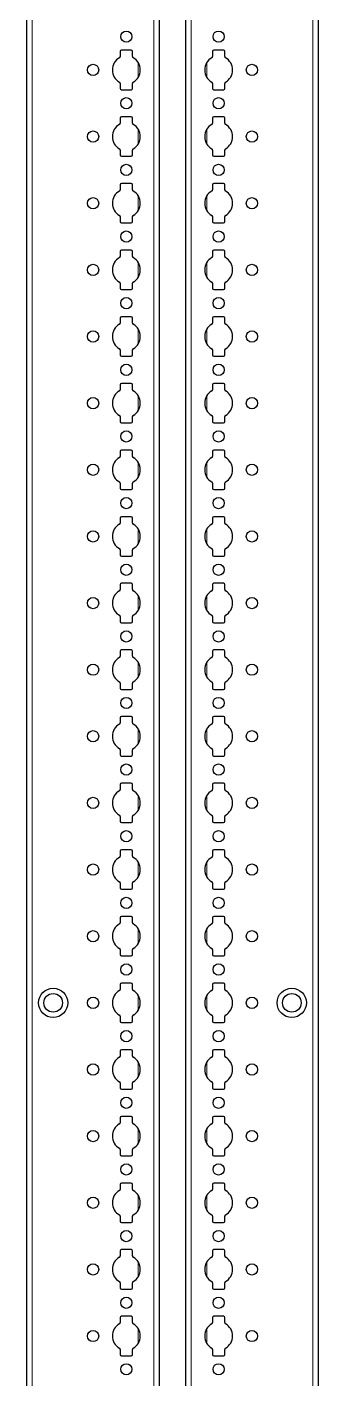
# Model space of a CAD drawing. Header units: millimetres. Extents: x -199 to 1181, y -1371 to 1752.
# Drawn here: x 1072 to 1181, y -343 to 164 of the extents above; entities that cross this region are included whole.
import ezdxf

# ---------------------------------------------------------------- set-up
doc = ezdxf.new("R2010")
doc.units = ezdxf.units.MM

msp = doc.modelspace()

# ---------------------------------------------------------------- linework, layer by layer
at = {"color": 7, "linetype": 'Continuous', "lineweight": 25}
for p, q in [((1071.69, -851.79), (1071.69, 447.21)), ((1121.39, 447.21), (1121.39, -851.79)), ((1131.39, -851.79), (1131.39, 447.21)), ((1181.09, 447.21), (1181.09, -851.79)), ((1106.74, 154.61), (1106.74, 152.73)), ((1110.84, 155.11), (1107.24, 155.11)), ((1111.34, 152.73), (1111.34, 154.61)), ((1141.44, 154.61), (1141.44, 152.73)), ((1145.54, 155.11), (1141.94, 155.11)), ((1146.04, 152.73), (1146.04, 154.61)), ((1106.74, 142.68), (1106.74, 140.81)), ((1111.34, 140.81), (1111.34, 142.68)), ((1141.44, 142.68), (1141.44, 140.81)), ((1146.04, 140.81), (1146.04, 142.68)), ((1107.24, 140.31), (1110.84, 140.31)), ((1141.94, 140.31), (1145.54, 140.31)), ((1106.74, 129.61), (1106.74, 127.73)), ((1110.84, 130.11), (1107.24, 130.11)), ((1111.34, 127.73), (1111.34, 129.61)), ((1141.44, 129.61), (1141.44, 127.73)), ((1145.54, 130.11), (1141.94, 130.11)), ((1146.04, 127.73), (1146.04, 129.61)), ((1106.74, 117.68), (1106.74, 115.81)), ((1111.34, 115.81), (1111.34, 117.68)), ((1141.44, 117.68), (1141.44, 115.81)), ((1146.04, 115.81), (1146.04, 117.68)), ((1107.24, 115.31), (1110.84, 115.31)), ((1141.94, 115.31), (1145.54, 115.31)), ((1106.74, 104.61), (1106.74, 102.73)), ((1110.84, 105.11), (1107.24, 105.11)), ((1111.34, 102.73), (1111.34, 104.61)), ((1141.44, 104.61), (1141.44, 102.73)), ((1145.54, 105.11), (1141.94, 105.11)), ((1146.04, 102.73), (1146.04, 104.61)), ((1106.74, 92.68), (1106.74, 90.81)), ((1111.34, 90.81), (1111.34, 92.68)), ((1141.44, 92.68), (1141.44, 90.81)), ((1146.04, 90.81), (1146.04, 92.68)), ((1107.24, 90.31), (1110.84, 90.31)), ((1141.94, 90.31), (1145.54, 90.31)), ((1106.74, 79.61), (1106.74, 77.73)), ((1110.84, 80.11), (1107.24, 80.11)), ((1111.34, 77.73), (1111.34, 79.61)), ((1141.44, 79.61), (1141.44, 77.73)), ((1145.54, 80.11), (1141.94, 80.11)), ((1146.04, 77.73), (1146.04, 79.61)), ((1106.74, 67.68), (1106.74, 65.81)), ((1111.34, 65.81), (1111.34, 67.68)), ((1141.44, 67.68), (1141.44, 65.81)), ((1146.04, 65.81), (1146.04, 67.68)), ((1107.24, 65.31), (1110.84, 65.31)), ((1141.94, 65.31), (1145.54, 65.31)), ((1106.74, 54.61), (1106.74, 52.73)), ((1110.84, 55.11), (1107.24, 55.11)), ((1111.34, 52.73), (1111.34, 54.61)), ((1141.44, 54.61), (1141.44, 52.73)), ((1145.54, 55.11), (1141.94, 55.11)), ((1146.04, 52.73), (1146.04, 54.61)), ((1106.74, 42.68), (1106.74, 40.81)), ((1111.34, 40.81), (1111.34, 42.68)), ((1141.44, 42.68), (1141.44, 40.81)), ((1146.04, 40.81), (1146.04, 42.68)), ((1107.24, 40.31), (1110.84, 40.31)), ((1141.94, 40.31), (1145.54, 40.31)), ((1106.74, 29.61), (1106.74, 27.73)), ((1110.84, 30.11), (1107.24, 30.11)), ((1111.34, 27.73), (1111.34, 29.61)), ((1141.44, 29.61), (1141.44, 27.73)), ((1145.54, 30.11), (1141.94, 30.11)), ((1146.04, 27.73), (1146.04, 29.61)), ((1106.74, 17.68), (1106.74, 15.81)), ((1107.24, 15.31), (1110.84, 15.31)), ((1111.34, 15.81), (1111.34, 17.68)), ((1141.44, 17.68), (1141.44, 15.81)), ((1141.94, 15.31), (1145.54, 15.31)), ((1146.04, 15.81), (1146.04, 17.68)), ((1110.84, 5.11), (1107.24, 5.11)), ((1145.54, 5.11), (1141.94, 5.11)), ((1106.74, 4.61), (1106.74, 2.73)), ((1111.34, 2.73), (1111.34, 4.61)), ((1141.44, 4.61), (1141.44, 2.73)), ((1146.04, 2.73), (1146.04, 4.61)), ((1106.74, -7.32), (1106.74, -9.19)), ((1107.24, -9.69), (1110.84, -9.69)), ((1111.34, -9.19), (1111.34, -7.32)), ((1141.44, -7.32), (1141.44, -9.19)), ((1141.94, -9.69), (1145.54, -9.69)), ((1146.04, -9.19), (1146.04, -7.32)), ((1110.84, -19.89), (1107.24, -19.89)), ((1145.54, -19.89), (1141.94, -19.89)), ((1106.74, -20.39), (1106.74, -22.27)), ((1111.34, -22.27), (1111.34, -20.39)), ((1141.44, -20.39), (1141.44, -22.27)), ((1146.04, -22.27), (1146.04, -20.39)), ((1106.74, -32.32), (1106.74, -34.19)), ((1107.24, -34.69), (1110.84, -34.69)), ((1111.34, -34.19), (1111.34, -32.32)), ((1141.44, -32.32), (1141.44, -34.19)), ((1141.94, -34.69), (1145.54, -34.69)), ((1146.04, -34.19), (1146.04, -32.32)), ((1106.74, -45.39), (1106.74, -47.27)), ((1110.84, -44.89), (1107.24, -44.89)), ((1111.34, -47.27), (1111.34, -45.39)), ((1141.44, -45.39), (1141.44, -47.27)), ((1145.54, -44.89), (1141.94, -44.89)), ((1146.04, -47.27), (1146.04, -45.39)), ((1106.74, -57.32), (1106.74, -59.19)), ((1107.24, -59.69), (1110.84, -59.69)), ((1111.34, -59.19), (1111.34, -57.32)), ((1141.44, -57.32), (1141.44, -59.19)), ((1141.94, -59.69), (1145.54, -59.69)), ((1146.04, -59.19), (1146.04, -57.32)), ((1106.74, -70.39), (1106.74, -72.27)), ((1110.84, -69.89), (1107.24, -69.89)), ((1111.34, -72.27), (1111.34, -70.39)), ((1141.44, -70.39), (1141.44, -72.27)), ((1145.54, -69.89), (1141.94, -69.89)), ((1146.04, -72.27), (1146.04, -70.39)), ((1106.74, -82.32), (1106.74, -84.19)), ((1107.24, -84.69), (1110.84, -84.69)), ((1111.34, -84.19), (1111.34, -82.32)), ((1141.44, -82.32), (1141.44, -84.19)), ((1141.94, -84.69), (1145.54, -84.69)), ((1146.04, -84.19), (1146.04, -82.32)), ((1106.74, -95.39), (1106.74, -97.27)), ((1110.84, -94.89), (1107.24, -94.89)), ((1111.34, -97.27), (1111.34, -95.39)), ((1141.44, -95.39), (1141.44, -97.27)), ((1145.54, -94.89), (1141.94, -94.89)), ((1146.04, -97.27), (1146.04, -95.39)), ((1106.74, -107.32), (1106.74, -109.19)), ((1107.24, -109.69), (1110.84, -109.69)), ((1111.34, -109.19), (1111.34, -107.32)), ((1141.44, -107.32), (1141.44, -109.19)), ((1141.94, -109.69), (1145.54, -109.69)), ((1146.04, -109.19), (1146.04, -107.32)), ((1106.74, -120.39), (1106.74, -122.27)), ((1110.84, -119.89), (1107.24, -119.89)), ((1111.34, -122.27), (1111.34, -120.39)), ((1141.44, -120.39), (1141.44, -122.27)), ((1145.54, -119.89), (1141.94, -119.89)), ((1146.04, -122.27), (1146.04, -120.39)), ((1106.74, -132.32), (1106.74, -134.19)), ((1107.24, -134.69), (1110.84, -134.69)), ((1111.34, -134.19), (1111.34, -132.32)), ((1141.44, -132.32), (1141.44, -134.19)), ((1141.94, -134.69), (1145.54, -134.69)), ((1146.04, -134.19), (1146.04, -132.32)), ((1106.74, -145.39), (1106.74, -147.27)), ((1110.84, -144.89), (1107.24, -144.89)), ((1111.34, -147.27), (1111.34, -145.39)), ((1141.44, -145.39), (1141.44, -147.27)), ((1145.54, -144.89), (1141.94, -144.89)), ((1146.04, -147.27), (1146.04, -145.39)), ((1106.74, -157.32), (1106.74, -159.19)), ((1107.24, -159.69), (1110.84, -159.69)), ((1111.34, -159.19), (1111.34, -157.32)), ((1141.44, -157.32), (1141.44, -159.19)), ((1141.94, -159.69), (1145.54, -159.69)), ((1146.04, -159.19), (1146.04, -157.32)), ((1106.74, -170.39), (1106.74, -172.27)), ((1110.84, -169.89), (1107.24, -169.89)), ((1111.34, -172.27), (1111.34, -170.39)), ((1141.44, -170.39), (1141.44, -172.27)), ((1145.54, -169.89), (1141.94, -169.89)), ((1146.04, -172.27), (1146.04, -170.39)), ((1106.74, -182.32), (1106.74, -184.19)), ((1111.34, -184.19), (1111.34, -182.32)), ((1141.44, -182.32), (1141.44, -184.19)), ((1146.04, -184.19), (1146.04, -182.32)), ((1107.24, -184.69), (1110.84, -184.69)), ((1141.94, -184.69), (1145.54, -184.69)), ((1106.74, -195.39), (1106.74, -197.27)), ((1110.84, -194.89), (1107.24, -194.89)), ((1111.34, -197.27), (1111.34, -195.39)), ((1141.44, -195.39), (1141.44, -197.27)), ((1145.54, -194.89), (1141.94, -194.89)), ((1146.04, -197.27), (1146.04, -195.39)), ((1106.74, -207.32), (1106.74, -209.19)), ((1111.34, -209.19), (1111.34, -207.32)), ((1141.44, -207.32), (1141.44, -209.19)), ((1146.04, -209.19), (1146.04, -207.32)), ((1107.24, -209.69), (1110.84, -209.69)), ((1141.94, -209.69), (1145.54, -209.69)), ((1106.74, -220.39), (1106.74, -222.27)), ((1110.84, -219.89), (1107.24, -219.89)), ((1111.34, -222.27), (1111.34, -220.39)), ((1141.44, -220.39), (1141.44, -222.27)), ((1145.54, -219.89), (1141.94, -219.89)), ((1146.04, -222.27), (1146.04, -220.39)), ((1106.74, -232.32), (1106.74, -234.19)), ((1111.34, -234.19), (1111.34, -232.32)), ((1141.44, -232.32), (1141.44, -234.19)), ((1146.04, -234.19), (1146.04, -232.32)), ((1107.24, -234.69), (1110.84, -234.69)), ((1141.94, -234.69), (1145.54, -234.69)), ((1106.74, -245.39), (1106.74, -247.27)), ((1110.84, -244.89), (1107.24, -244.89)), ((1111.34, -247.27), (1111.34, -245.39)), ((1141.44, -245.39), (1141.44, -247.27)), ((1145.54, -244.89), (1141.94, -244.89)), ((1146.04, -247.27), (1146.04, -245.39)), ((1106.74, -257.32), (1106.74, -259.19)), ((1111.34, -259.19), (1111.34, -257.32)), ((1141.44, -257.32), (1141.44, -259.19)), ((1146.04, -259.19), (1146.04, -257.32)), ((1107.24, -259.69), (1110.84, -259.69)), ((1141.94, -259.69), (1145.54, -259.69)), ((1106.74, -270.39), (1106.74, -272.27)), ((1110.84, -269.89), (1107.24, -269.89)), ((1111.34, -272.27), (1111.34, -270.39)), ((1141.44, -270.39), (1141.44, -272.27)), ((1145.54, -269.89), (1141.94, -269.89)), ((1146.04, -272.27), (1146.04, -270.39)), ((1106.74, -282.32), (1106.74, -284.19)), ((1111.34, -284.19), (1111.34, -282.32)), ((1141.44, -282.32), (1141.44, -284.19)), ((1146.04, -284.19), (1146.04, -282.32)), ((1107.24, -284.69), (1110.84, -284.69)), ((1141.94, -284.69), (1145.54, -284.69)), ((1106.74, -295.39), (1106.74, -297.27)), ((1110.84, -294.89), (1107.24, -294.89)), ((1111.34, -297.27), (1111.34, -295.39)), ((1141.44, -295.39), (1141.44, -297.27)), ((1145.54, -294.89), (1141.94, -294.89)), ((1146.04, -297.27), (1146.04, -295.39)), ((1106.74, -307.32), (1106.74, -309.19)), ((1111.34, -309.19), (1111.34, -307.32)), ((1141.44, -307.32), (1141.44, -309.19)), ((1146.04, -309.19), (1146.04, -307.32)), ((1107.24, -309.69), (1110.84, -309.69)), ((1141.94, -309.69), (1145.54, -309.69)), ((1106.74, -320.39), (1106.74, -322.27)), ((1110.84, -319.89), (1107.24, -319.89)), ((1111.34, -322.27), (1111.34, -320.39)), ((1141.44, -320.39), (1141.44, -322.27)), ((1145.54, -319.89), (1141.94, -319.89)), ((1146.04, -322.27), (1146.04, -320.39)), ((1106.74, -332.32), (1106.74, -334.19)), ((1107.24, -334.69), (1110.84, -334.69)), ((1111.34, -334.19), (1111.34, -332.32)), ((1141.44, -332.32), (1141.44, -334.19)), ((1141.94, -334.69), (1145.54, -334.69)), ((1146.04, -334.19), (1146.04, -332.32))]:
    msp.add_line(p, q, dxfattribs=at)
at = {"color": 8, "linetype": 'Continuous', "lineweight": 18}
for p, q in [((1073.69, 447.21), (1073.69, -851.79)), ((1119.39, -851.79), (1119.39, 447.21)), ((1133.39, 447.21), (1133.39, -851.79)), ((1179.09, -851.79), (1179.09, 447.21)), ((1113.54, 145), (1113.54, 150.41)), ((1139.24, 150.41), (1139.24, 145)), ((1113.54, 120), (1113.54, 125.41)), ((1139.24, 125.41), (1139.24, 120)), ((1113.54, 95), (1113.54, 100.41)), ((1139.24, 100.41), (1139.24, 95)), ((1113.54, 70), (1113.54, 75.41)), ((1139.24, 75.41), (1139.24, 70)), ((1113.54, 45), (1113.54, 50.41)), ((1139.24, 50.41), (1139.24, 45)), ((1113.54, 20), (1113.54, 25.41)), ((1139.24, 25.41), (1139.24, 20)), ((1113.54, -5), (1113.54, 0.41)), ((1139.24, 0.41), (1139.24, -5)), ((1113.54, -30), (1113.54, -24.59)), ((1139.24, -24.59), (1139.24, -30)), ((1113.54, -55), (1113.54, -49.59)), ((1139.24, -49.59), (1139.24, -55)), ((1113.54, -80), (1113.54, -74.59)), ((1139.24, -74.59), (1139.24, -80)), ((1113.54, -105), (1113.54, -99.59)), ((1139.24, -99.59), (1139.24, -105)), ((1113.54, -130), (1113.54, -124.59)), ((1139.24, -124.59), (1139.24, -130)), ((1113.54, -155), (1113.54, -149.59)), ((1139.24, -149.59), (1139.24, -155)), ((1113.54, -180), (1113.54, -174.59)), ((1139.24, -174.59), (1139.24, -180)), ((1113.54, -205), (1113.54, -199.59)), ((1139.24, -199.59), (1139.24, -205)), ((1113.54, -230), (1113.54, -224.59)), ((1139.24, -224.59), (1139.24, -230)), ((1113.54, -255), (1113.54, -249.59)), ((1139.24, -249.59), (1139.24, -255)), ((1113.54, -280), (1113.54, -274.59)), ((1139.24, -274.59), (1139.24, -280)), ((1113.54, -305), (1113.54, -299.59)), ((1139.24, -299.59), (1139.24, -305)), ((1113.54, -330), (1113.54, -324.59)), ((1139.24, -324.59), (1139.24, -330))]:
    msp.add_line(p, q, dxfattribs=at)
at = {"color": 7, "linetype": 'Continuous', "lineweight": 25}
for centre, radius in [((1109.04, 160.21), 2.12), ((1143.74, 160.21), 2.12), ((1096.54, 147.71), 2.12), ((1156.24, 147.71), 2.12), ((1109.04, 135.21), 2.12), ((1143.74, 135.21), 2.12), ((1096.54, 122.71), 2.12), ((1156.24, 122.71), 2.12), ((1109.04, 110.21), 2.12), ((1143.74, 110.21), 2.12), ((1096.54, 97.71), 2.12), ((1156.24, 97.71), 2.12), ((1109.04, 85.21), 2.12), ((1143.74, 85.21), 2.12), ((1096.54, 72.71), 2.12), ((1156.24, 72.71), 2.12), ((1109.04, 60.21), 2.12), ((1143.74, 60.21), 2.12), ((1096.54, 47.71), 2.12), ((1156.24, 47.71), 2.12), ((1109.04, 35.21), 2.12), ((1143.74, 35.21), 2.12), ((1096.54, 22.71), 2.12), ((1156.24, 22.71), 2.12), ((1109.04, 10.21), 2.12), ((1143.74, 10.21), 2.12), ((1096.54, -2.29), 2.12), ((1156.24, -2.29), 2.12), ((1109.04, -14.79), 2.12), ((1143.74, -14.79), 2.12), ((1096.54, -27.29), 2.12), ((1156.24, -27.29), 2.12), ((1109.04, -39.79), 2.12), ((1143.74, -39.79), 2.12), ((1096.54, -52.29), 2.12), ((1156.24, -52.29), 2.12), ((1109.04, -64.79), 2.12), ((1143.74, -64.79), 2.12), ((1096.54, -77.29), 2.12), ((1156.24, -77.29), 2.12), ((1109.04, -89.79), 2.12), ((1143.74, -89.79), 2.12), ((1096.54, -102.29), 2.12), ((1156.24, -102.29), 2.12), ((1109.04, -114.79), 2.12), ((1143.74, -114.79), 2.12), ((1096.54, -127.29), 2.12), ((1156.24, -127.29), 2.12), ((1109.04, -139.79), 2.12), ((1143.74, -139.79), 2.12), ((1096.54, -152.29), 2.12), ((1156.24, -152.29), 2.12), ((1109.04, -164.79), 2.12), ((1143.74, -164.79), 2.12), ((1096.54, -177.29), 2.12), ((1156.24, -177.29), 2.12), ((1109.04, -189.79), 2.12), ((1143.74, -189.79), 2.12), ((1081.54, -202.29), 5.5), ((1171.24, -202.29), 5.5), ((1081.54, -202.29), 3.5), ((1096.54, -202.29), 2.12), ((1156.24, -202.29), 2.12), ((1171.24, -202.29), 3.5), ((1109.04, -214.79), 2.12), ((1143.74, -214.79), 2.12), ((1096.54, -227.29), 2.12), ((1156.24, -227.29), 2.12), ((1109.04, -239.79), 2.12), ((1143.74, -239.79), 2.12), ((1096.54, -252.29), 2.12), ((1156.24, -252.29), 2.12), ((1109.04, -264.79), 2.12), ((1143.74, -264.79), 2.12), ((1096.54, -277.29), 2.12), ((1156.24, -277.29), 2.12), ((1109.04, -289.79), 2.12), ((1143.74, -289.79), 2.12), ((1096.54, -302.29), 2.12), ((1156.24, -302.29), 2.12), ((1109.04, -314.79), 2.12), ((1143.74, -314.79), 2.12), ((1096.54, -327.29), 2.12), ((1156.24, -327.29), 2.12), ((1109.04, -339.79), 2.12), ((1143.74, -339.79), 2.12)]:
    msp.add_circle(centre, radius, dxfattribs=at)
for centre, radius, start, end in [((1109.04, 147.71), 5.25, 119.1407, 240.8593), ((1106.24, 152.73), 0.5, 299.1407, 0), ((1107.24, 154.61), 0.5, 90, 180), ((1110.84, 154.61), 0.5, 360, 90), ((1111.84, 152.73), 0.5, 180, 240.8593), ((1109.04, 147.71), 5.25, 299.1407, 60.8593), ((1143.74, 147.71), 5.25, 119.1407, 240.8593), ((1140.94, 152.73), 0.5, 299.1407, 0), ((1141.94, 154.61), 0.5, 90, 180), ((1145.54, 154.61), 0.5, 0, 90), ((1146.54, 152.73), 0.5, 180, 240.8593), ((1143.74, 147.71), 5.25, 299.1407, 60.8593), ((1106.24, 142.68), 0.5, 0, 60.8593), ((1111.84, 142.68), 0.5, 119.1407, 180), ((1140.94, 142.68), 0.5, 0, 60.8593), ((1146.54, 142.68), 0.5, 119.1407, 180), ((1107.24, 140.81), 0.5, 180, 270), ((1110.84, 140.81), 0.5, 270, 0), ((1141.94, 140.81), 0.5, 180, 270), ((1145.54, 140.81), 0.5, 270, 0), ((1109.04, 122.71), 5.25, 119.1407, 240.8593), ((1106.24, 127.73), 0.5, 299.1407, 0), ((1107.24, 129.61), 0.5, 90, 180), ((1110.84, 129.61), 0.5, 0, 90), ((1111.84, 127.73), 0.5, 180, 240.8593), ((1109.04, 122.71), 5.25, 299.1407, 60.8593), ((1143.74, 122.71), 5.25, 119.1407, 240.8593), ((1140.94, 127.73), 0.5, 299.1407, 0), ((1141.94, 129.61), 0.5, 90, 180), ((1145.54, 129.61), 0.5, 0, 90), ((1146.54, 127.73), 0.5, 180, 240.8593), ((1143.74, 122.71), 5.25, 299.1407, 60.8593), ((1106.24, 117.68), 0.5, 0, 60.8593), ((1111.84, 117.68), 0.5, 119.1407, 180), ((1140.94, 117.68), 0.5, 0, 60.8593), ((1146.54, 117.68), 0.5, 119.1407, 180), ((1107.24, 115.81), 0.5, 180, 270), ((1110.84, 115.81), 0.5, 270, 0), ((1141.94, 115.81), 0.5, 180, 270), ((1145.54, 115.81), 0.5, 270, 0), ((1109.04, 97.71), 5.25, 119.1407, 240.8593), ((1106.24, 102.73), 0.5, 299.1407, 0), ((1107.24, 104.61), 0.5, 90, 180), ((1110.84, 104.61), 0.5, 0, 90), ((1111.84, 102.73), 0.5, 180, 240.8593), ((1109.04, 97.71), 5.25, 299.1407, 60.8593), ((1143.74, 97.71), 5.25, 119.1407, 240.8593), ((1140.94, 102.73), 0.5, 299.1407, 0), ((1141.94, 104.61), 0.5, 90, 180), ((1145.54, 104.61), 0.5, 0, 90), ((1146.54, 102.73), 0.5, 180, 240.8593), ((1143.74, 97.71), 5.25, 299.1407, 60.8593), ((1106.24, 92.68), 0.5, 0, 60.8593), ((1111.84, 92.68), 0.5, 119.1407, 180), ((1140.94, 92.68), 0.5, 0, 60.8593), ((1146.54, 92.68), 0.5, 119.1407, 180), ((1107.24, 90.81), 0.5, 180, 270), ((1110.84, 90.81), 0.5, 270, 0), ((1141.94, 90.81), 0.5, 180, 270), ((1145.54, 90.81), 0.5, 270, 0), ((1109.04, 72.71), 5.25, 119.1407, 240.8593), ((1106.24, 77.73), 0.5, 299.1407, 0), ((1107.24, 79.61), 0.5, 90, 180), ((1110.84, 79.61), 0.5, 0, 90), ((1111.84, 77.73), 0.5, 180, 240.8593), ((1109.04, 72.71), 5.25, 299.1407, 60.8593), ((1143.74, 72.71), 5.25, 119.1407, 240.8593), ((1140.94, 77.73), 0.5, 299.1407, 0), ((1141.94, 79.61), 0.5, 90, 180), ((1145.54, 79.61), 0.5, 0, 90), ((1146.54, 77.73), 0.5, 180, 240.8593), ((1143.74, 72.71), 5.25, 299.1407, 60.8593), ((1106.24, 67.68), 0.5, 0, 60.8593), ((1111.84, 67.68), 0.5, 119.1407, 180), ((1140.94, 67.68), 0.5, 0, 60.8593), ((1146.54, 67.68), 0.5, 119.1407, 180), ((1107.24, 65.81), 0.5, 180, 270), ((1110.84, 65.81), 0.5, 270, 0), ((1141.94, 65.81), 0.5, 180, 270), ((1145.54, 65.81), 0.5, 270, 0), ((1109.04, 47.71), 5.25, 119.1407, 240.8593), ((1106.24, 52.73), 0.5, 299.1407, 0), ((1107.24, 54.61), 0.5, 90, 180), ((1110.84, 54.61), 0.5, 0, 90), ((1111.84, 52.73), 0.5, 180, 240.8593), ((1109.04, 47.71), 5.25, 299.1407, 60.8593), ((1143.74, 47.71), 5.25, 119.1407, 240.8593), ((1140.94, 52.73), 0.5, 299.1407, 0), ((1141.94, 54.61), 0.5, 90, 180), ((1145.54, 54.61), 0.5, 0, 90), ((1146.54, 52.73), 0.5, 180, 240.8593), ((1143.74, 47.71), 5.25, 299.1407, 60.8593), ((1106.24, 42.68), 0.5, 0, 60.8593), ((1107.24, 40.81), 0.5, 180, 270), ((1110.84, 40.81), 0.5, 270, 0), ((1111.84, 42.68), 0.5, 119.1407, 180), ((1140.94, 42.68), 0.5, 0, 60.8593), ((1141.94, 40.81), 0.5, 180, 270), ((1145.54, 40.81), 0.5, 270, 0), ((1146.54, 42.68), 0.5, 119.1407, 180), ((1109.04, 22.71), 5.25, 119.1407, 240.8593), ((1106.24, 27.73), 0.5, 299.1407, 0), ((1107.24, 29.61), 0.5, 90, 180), ((1110.84, 29.61), 0.5, 0, 90), ((1111.84, 27.73), 0.5, 180, 240.8593), ((1109.04, 22.71), 5.25, 299.1407, 60.8593), ((1143.74, 22.71), 5.25, 119.1407, 240.8593), ((1140.94, 27.73), 0.5, 299.1407, 0), ((1141.94, 29.61), 0.5, 90, 180), ((1145.54, 29.61), 0.5, 0, 90), ((1146.54, 27.73), 0.5, 180, 240.8593), ((1143.74, 22.71), 5.25, 299.1407, 60.8593), ((1106.24, 17.68), 0.5, 0, 60.8593), ((1107.24, 15.81), 0.5, 180, 270), ((1110.84, 15.81), 0.5, 270, 0), ((1111.84, 17.68), 0.5, 119.1407, 180), ((1140.94, 17.68), 0.5, 0, 60.8593), ((1141.94, 15.81), 0.5, 180, 270), ((1145.54, 15.81), 0.5, 270, 0), ((1146.54, 17.68), 0.5, 119.1407, 180), ((1107.24, 4.61), 0.5, 90, 180), ((1110.84, 4.61), 0.5, 0, 90), ((1141.94, 4.61), 0.5, 90, 180), ((1145.54, 4.61), 0.5, 0, 90), ((1109.04, -2.29), 5.25, 119.1407, 240.8593), ((1106.24, 2.73), 0.5, 299.1407, 0), ((1111.84, 2.73), 0.5, 180, 240.8593), ((1109.04, -2.29), 5.25, 299.1407, 60.8593), ((1143.74, -2.29), 5.25, 119.1407, 240.8593), ((1140.94, 2.73), 0.5, 299.1407, 0), ((1146.54, 2.73), 0.5, 180, 240.8593), ((1143.74, -2.29), 5.25, 299.1407, 60.8593), ((1106.24, -7.32), 0.5, 0, 60.8593), ((1107.24, -9.19), 0.5, 180, 270), ((1110.84, -9.19), 0.5, 270, 0), ((1111.84, -7.32), 0.5, 119.1407, 180), ((1140.94, -7.32), 0.5, 0, 60.8593), ((1141.94, -9.19), 0.5, 180, 270), ((1145.54, -9.19), 0.5, 270, 0), ((1146.54, -7.32), 0.5, 119.1407, 180), ((1107.24, -20.39), 0.5, 90, 180), ((1110.84, -20.39), 0.5, 0, 90), ((1141.94, -20.39), 0.5, 90, 180), ((1145.54, -20.39), 0.5, 0, 90), ((1109.04, -27.29), 5.25, 119.1407, 240.8593), ((1106.24, -22.27), 0.5, 299.1407, 0), ((1111.84, -22.27), 0.5, 180, 240.8593), ((1109.04, -27.29), 5.25, 299.1407, 60.8593), ((1143.74, -27.29), 5.25, 119.1407, 240.8593), ((1140.94, -22.27), 0.5, 299.1407, 0), ((1146.54, -22.27), 0.5, 180, 240.8593), ((1143.74, -27.29), 5.25, 299.1407, 60.8593), ((1106.24, -32.32), 0.5, 0, 60.8593), ((1107.24, -34.19), 0.5, 180, 270), ((1110.84, -34.19), 0.5, 270, 0), ((1111.84, -32.32), 0.5, 119.1407, 180), ((1140.94, -32.32), 0.5, 0, 60.8593), ((1141.94, -34.19), 0.5, 180, 270), ((1145.54, -34.19), 0.5, 270, 0), ((1146.54, -32.32), 0.5, 119.1407, 180), ((1107.24, -45.39), 0.5, 90, 180), ((1110.84, -45.39), 0.5, 0, 90), ((1141.94, -45.39), 0.5, 90, 180), ((1145.54, -45.39), 0.5, 0, 90), ((1109.04, -52.29), 5.25, 119.1407, 240.8593), ((1106.24, -47.27), 0.5, 299.1407, 0), ((1111.84, -47.27), 0.5, 180, 240.8593), ((1109.04, -52.29), 5.25, 299.1407, 60.8593), ((1143.74, -52.29), 5.25, 119.1407, 240.8593), ((1140.94, -47.27), 0.5, 299.1407, 0), ((1146.54, -47.27), 0.5, 180, 240.8593), ((1143.74, -52.29), 5.25, 299.1407, 60.8593), ((1106.24, -57.32), 0.5, 0, 60.8593), ((1107.24, -59.19), 0.5, 180, 270), ((1110.84, -59.19), 0.5, 270, 0), ((1111.84, -57.32), 0.5, 119.1407, 180), ((1140.94, -57.32), 0.5, 0, 60.8593), ((1141.94, -59.19), 0.5, 180, 270), ((1145.54, -59.19), 0.5, 270, 0), ((1146.54, -57.32), 0.5, 119.1407, 180), ((1107.24, -70.39), 0.5, 90, 180), ((1110.84, -70.39), 0.5, 0, 90), ((1141.94, -70.39), 0.5, 90, 180), ((1145.54, -70.39), 0.5, 0, 90), ((1109.04, -77.29), 5.25, 119.1407, 240.8593), ((1106.24, -72.27), 0.5, 299.1407, 0), ((1111.84, -72.27), 0.5, 180, 240.8593), ((1109.04, -77.29), 5.25, 299.1407, 60.8593), ((1143.74, -77.29), 5.25, 119.1407, 240.8593), ((1140.94, -72.27), 0.5, 299.1407, 0), ((1146.54, -72.27), 0.5, 180, 240.8593), ((1143.74, -77.29), 5.25, 299.1407, 60.8593), ((1106.24, -82.32), 0.5, 0, 60.8593), ((1107.24, -84.19), 0.5, 180, 270), ((1110.84, -84.19), 0.5, 270, 0), ((1111.84, -82.32), 0.5, 119.1407, 180), ((1140.94, -82.32), 0.5, 0, 60.8593), ((1141.94, -84.19), 0.5, 180, 270), ((1145.54, -84.19), 0.5, 270, 0), ((1146.54, -82.32), 0.5, 119.1407, 180), ((1107.24, -95.39), 0.5, 90, 180), ((1110.84, -95.39), 0.5, 0, 90), ((1141.94, -95.39), 0.5, 90, 180), ((1145.54, -95.39), 0.5, 0, 90), ((1109.04, -102.29), 5.25, 119.1407, 240.8593), ((1106.24, -97.27), 0.5, 299.1407, 0), ((1111.84, -97.27), 0.5, 180, 240.8593), ((1109.04, -102.29), 5.25, 299.1407, 60.8593), ((1143.74, -102.29), 5.25, 119.1407, 240.8593), ((1140.94, -97.27), 0.5, 299.1407, 0), ((1146.54, -97.27), 0.5, 180, 240.8593), ((1143.74, -102.29), 5.25, 299.1407, 60.8593), ((1106.24, -107.32), 0.5, 0, 60.8593), ((1107.24, -109.19), 0.5, 180, 270), ((1110.84, -109.19), 0.5, 270, 0), ((1111.84, -107.32), 0.5, 119.1407, 180), ((1140.94, -107.32), 0.5, 0, 60.8593), ((1141.94, -109.19), 0.5, 180, 270), ((1145.54, -109.19), 0.5, 270, 0), ((1146.54, -107.32), 0.5, 119.1407, 180), ((1107.24, -120.39), 0.5, 90, 180), ((1110.84, -120.39), 0.5, 0, 90), ((1141.94, -120.39), 0.5, 90, 180), ((1145.54, -120.39), 0.5, 0, 90), ((1109.04, -127.29), 5.25, 119.1407, 240.8593), ((1106.24, -122.27), 0.5, 299.1407, 0), ((1111.84, -122.27), 0.5, 180, 240.8593), ((1109.04, -127.29), 5.25, 299.1407, 60.8593), ((1143.74, -127.29), 5.25, 119.1407, 240.8593), ((1140.94, -122.27), 0.5, 299.1407, 0), ((1146.54, -122.27), 0.5, 180, 240.8593), ((1143.74, -127.29), 5.25, 299.1407, 60.8593), ((1106.24, -132.32), 0.5, 0, 60.8593), ((1111.84, -132.32), 0.5, 119.1407, 180), ((1140.94, -132.32), 0.5, 0, 60.8593), ((1146.54, -132.32), 0.5, 119.1407, 180), ((1107.24, -134.19), 0.5, 180, 270), ((1110.84, -134.19), 0.5, 270, 0), ((1141.94, -134.19), 0.5, 180, 270), ((1145.54, -134.19), 0.5, 270, 0), ((1107.24, -145.39), 0.5, 90, 180), ((1110.84, -145.39), 0.5, 0, 90), ((1141.94, -145.39), 0.5, 90, 180), ((1145.54, -145.39), 0.5, 0, 90), ((1109.04, -152.29), 5.25, 119.1407, 240.8593), ((1106.24, -147.27), 0.5, 299.1407, 0), ((1111.84, -147.27), 0.5, 180, 240.8593), ((1109.04, -152.29), 5.25, 299.1407, 60.8593), ((1143.74, -152.29), 5.25, 119.1407, 240.8593), ((1140.94, -147.27), 0.5, 299.1407, 0), ((1146.54, -147.27), 0.5, 180, 240.8593), ((1143.74, -152.29), 5.25, 299.1407, 60.8593), ((1106.24, -157.32), 0.5, 0, 60.8593), ((1111.84, -157.32), 0.5, 119.1407, 180), ((1140.94, -157.32), 0.5, 0, 60.8593), ((1146.54, -157.32), 0.5, 119.1407, 180), ((1107.24, -159.19), 0.5, 180, 270), ((1110.84, -159.19), 0.5, 270, 0), ((1141.94, -159.19), 0.5, 180, 270), ((1145.54, -159.19), 0.5, 270, 0), ((1106.24, -172.27), 0.5, 299.1407, 0), ((1107.24, -170.39), 0.5, 90, 180), ((1110.84, -170.39), 0.5, 0, 90), ((1111.84, -172.27), 0.5, 180, 240.8593), ((1140.94, -172.27), 0.5, 299.1407, 0), ((1141.94, -170.39), 0.5, 90, 180), ((1145.54, -170.39), 0.5, 0, 90), ((1146.54, -172.27), 0.5, 180, 240.8593), ((1109.04, -177.29), 5.25, 119.1407, 240.8593), ((1109.04, -177.29), 5.25, 299.1407, 60.8593), ((1143.74, -177.29), 5.25, 119.1407, 240.8593), ((1143.74, -177.29), 5.25, 299.1407, 60.8593), ((1106.24, -182.32), 0.5, 0, 60.8593), ((1111.84, -182.32), 0.5, 119.1407, 180), ((1140.94, -182.32), 0.5, 0, 60.8593), ((1146.54, -182.32), 0.5, 119.1407, 180), ((1107.24, -184.19), 0.5, 180, 270), ((1110.84, -184.19), 0.5, 270, 0), ((1141.94, -184.19), 0.5, 180, 270), ((1145.54, -184.19), 0.5, 270, 0), ((1109.04, -202.29), 5.25, 119.1407, 240.8593), ((1106.24, -197.27), 0.5, 299.1407, 0), ((1107.24, -195.39), 0.5, 90, 180), ((1110.84, -195.39), 0.5, 0, 90), ((1111.84, -197.27), 0.5, 180, 240.8593), ((1109.04, -202.29), 5.25, 299.1407, 60.8593), ((1143.74, -202.29), 5.25, 119.1407, 240.8593), ((1140.94, -197.27), 0.5, 299.1407, 0), ((1141.94, -195.39), 0.5, 90, 180), ((1145.54, -195.39), 0.5, 0, 90), ((1146.54, -197.27), 0.5, 180, 240.8593), ((1143.74, -202.29), 5.25, 299.1407, 60.8593), ((1106.24, -207.32), 0.5, 0, 60.8593), ((1111.84, -207.32), 0.5, 119.1407, 180), ((1140.94, -207.32), 0.5, 0, 60.8593), ((1146.54, -207.32), 0.5, 119.1407, 180), ((1107.24, -209.19), 0.5, 180, 270), ((1110.84, -209.19), 0.5, 270, 0), ((1141.94, -209.19), 0.5, 180, 270), ((1145.54, -209.19), 0.5, 270, 0), ((1109.04, -227.29), 5.25, 119.1407, 240.8593), ((1106.24, -222.27), 0.5, 299.1407, 0), ((1107.24, -220.39), 0.5, 90, 180), ((1110.84, -220.39), 0.5, 0, 90), ((1111.84, -222.27), 0.5, 180, 240.8593), ((1109.04, -227.29), 5.25, 299.1407, 60.8593), ((1143.74, -227.29), 5.25, 119.1407, 240.8593), ((1140.94, -222.27), 0.5, 299.1407, 0), ((1141.94, -220.39), 0.5, 90, 180), ((1145.54, -220.39), 0.5, 0, 90), ((1146.54, -222.27), 0.5, 180, 240.8593), ((1143.74, -227.29), 5.25, 299.1407, 60.8593), ((1106.24, -232.32), 0.5, 0, 60.8593), ((1111.84, -232.32), 0.5, 119.1407, 180), ((1140.94, -232.32), 0.5, 0, 60.8593), ((1146.54, -232.32), 0.5, 119.1407, 180), ((1107.24, -234.19), 0.5, 180, 270), ((1110.84, -234.19), 0.5, 270, 0), ((1141.94, -234.19), 0.5, 180, 270), ((1145.54, -234.19), 0.5, 270, 0), ((1109.04, -252.29), 5.25, 119.1407, 240.8593), ((1106.24, -247.27), 0.5, 299.1407, 0), ((1107.24, -245.39), 0.5, 90, 180), ((1110.84, -245.39), 0.5, 0, 90), ((1111.84, -247.27), 0.5, 180, 240.8593), ((1109.04, -252.29), 5.25, 299.1407, 60.8593), ((1143.74, -252.29), 5.25, 119.1407, 240.8593), ((1140.94, -247.27), 0.5, 299.1407, 0), ((1141.94, -245.39), 0.5, 90, 180), ((1145.54, -245.39), 0.5, 0, 90), ((1146.54, -247.27), 0.5, 180, 240.8593), ((1143.74, -252.29), 5.25, 299.1407, 60.8593), ((1106.24, -257.32), 0.5, 0, 60.8593), ((1111.84, -257.32), 0.5, 119.1407, 180), ((1140.94, -257.32), 0.5, 0, 60.8593), ((1146.54, -257.32), 0.5, 119.1407, 180), ((1107.24, -259.19), 0.5, 180, 270), ((1110.84, -259.19), 0.5, 270, 0), ((1141.94, -259.19), 0.5, 180, 270), ((1145.54, -259.19), 0.5, 270, 0), ((1109.04, -277.29), 5.25, 119.1407, 240.8593), ((1106.24, -272.27), 0.5, 299.1407, 0), ((1107.24, -270.39), 0.5, 90, 180), ((1110.84, -270.39), 0.5, 0, 90), ((1111.84, -272.27), 0.5, 180, 240.8593), ((1109.04, -277.29), 5.25, 299.1407, 60.8593), ((1143.74, -277.29), 5.25, 119.1407, 240.8593), ((1140.94, -272.27), 0.5, 299.1407, 0), ((1141.94, -270.39), 0.5, 90, 180), ((1145.54, -270.39), 0.5, 0, 90), ((1146.54, -272.27), 0.5, 180, 240.8593), ((1143.74, -277.29), 5.25, 299.1407, 60.8593), ((1106.24, -282.32), 0.5, 0, 60.8593), ((1111.84, -282.32), 0.5, 119.1407, 180), ((1140.94, -282.32), 0.5, 0, 60.8593), ((1146.54, -282.32), 0.5, 119.1407, 180), ((1107.24, -284.19), 0.5, 180, 270), ((1110.84, -284.19), 0.5, 270, 0), ((1141.94, -284.19), 0.5, 180, 270), ((1145.54, -284.19), 0.5, 270, 0), ((1109.04, -302.29), 5.25, 119.1407, 240.8593), ((1106.24, -297.27), 0.5, 299.1407, 0), ((1107.24, -295.39), 0.5, 90, 180), ((1110.84, -295.39), 0.5, 0, 90), ((1111.84, -297.27), 0.5, 180, 240.8593), ((1109.04, -302.29), 5.25, 299.1407, 60.8593), ((1143.74, -302.29), 5.25, 119.1407, 240.8593), ((1140.94, -297.27), 0.5, 299.1407, 0), ((1141.94, -295.39), 0.5, 90, 180), ((1145.54, -295.39), 0.5, 0, 90), ((1146.54, -297.27), 0.5, 180, 240.8593), ((1143.74, -302.29), 5.25, 299.1407, 60.8593), ((1106.24, -307.32), 0.5, 0, 60.8593), ((1107.24, -309.19), 0.5, 180, 270), ((1110.84, -309.19), 0.5, 270, 0), ((1111.84, -307.32), 0.5, 119.1407, 180), ((1140.94, -307.32), 0.5, 0, 60.8593), ((1141.94, -309.19), 0.5, 180, 270), ((1145.54, -309.19), 0.5, 270, 0), ((1146.54, -307.32), 0.5, 119.1407, 180), ((1109.04, -327.29), 5.25, 119.1407, 240.8593), ((1106.24, -322.27), 0.5, 299.1407, 0), ((1107.24, -320.39), 0.5, 90, 180), ((1110.84, -320.39), 0.5, 0, 90), ((1111.84, -322.27), 0.5, 180, 240.8593), ((1109.04, -327.29), 5.25, 299.1407, 60.8593), ((1143.74, -327.29), 5.25, 119.1407, 240.8593), ((1140.94, -322.27), 0.5, 299.1407, 0), ((1141.94, -320.39), 0.5, 90, 180), ((1145.54, -320.39), 0.5, 0, 90), ((1146.54, -322.27), 0.5, 180, 240.8593), ((1143.74, -327.29), 5.25, 299.1407, 60.8593), ((1106.24, -332.32), 0.5, 0, 60.8593), ((1107.24, -334.19), 0.5, 180, 270), ((1110.84, -334.19), 0.5, 270, 0), ((1111.84, -332.32), 0.5, 119.1407, 180), ((1140.94, -332.32), 0.5, 0, 60.8593), ((1141.94, -334.19), 0.5, 180, 270), ((1145.54, -334.19), 0.5, 270, 0), ((1146.54, -332.32), 0.5, 119.1407, 180)]:
    msp.add_arc(centre, radius, start, end, dxfattribs=at)

doc.saveas('drawing.dxf')
